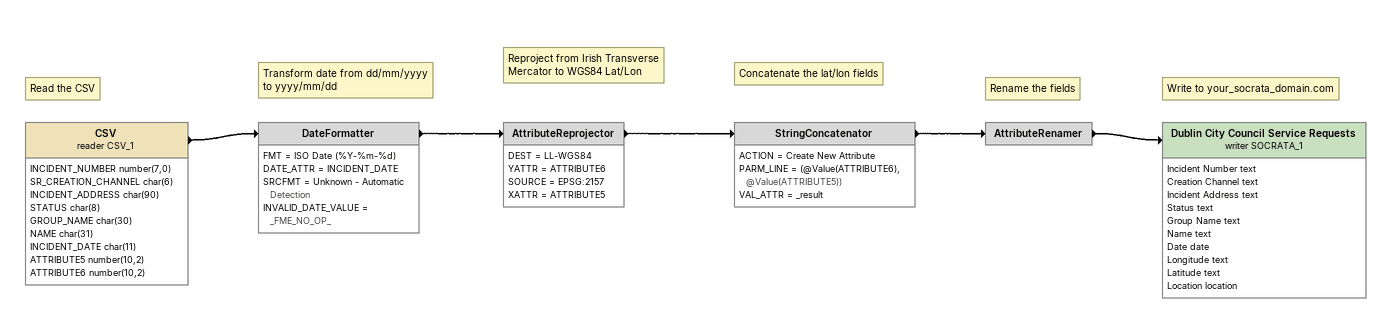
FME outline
Note: Read the CSV
CSV (reader CSV_1)
    attributes: INCIDENT_NUMBER number(7,0), SR_CREATION_CHANNEL char(6), INCIDENT_ADDRESS char(90), STATUS char(8), GROUP_NAME char(30), NAME char(31), INCIDENT_DATE char(11), ATTRIBUTE5 number(10,2), ATTRIBUTE6 number(10,2)
    -> DateFormatter
Note: Transform date from dd/mm/yyyy to yyyy/mm/dd
DateFormatter
    FMT = ISO Date (%Y-%m-%d)
    DATE_ATTR = INCIDENT_DATE
    SRCFMT = Unknown - Automatic Detection
    INVALID_DATE_VALUE = _FME_NO_OP_
    -> AttributeReprojector
Note: Reproject from Irish Transverse Mercator to WGS84 Lat/Lon
AttributeReprojector
    DEST = LL-WGS84
    YATTR = ATTRIBUTE6
    SOURCE = EPSG:2157
    XATTR = ATTRIBUTE5
    -> StringConcatenator
Note: Concatenate the lat/lon fields
StringConcatenator
    ACTION = Create New Attribute
    PARM_LINE = (@Value(ATTRIBUTE6), @Value(ATTRIBUTE5))
    VAL_ATTR = _result
    -> AttributeRenamer
Note: Rename the fields
AttributeRenamer
    -> Dublin City Council Service Requests (writer SOCRATA_1)
Note: Write to your_socrata_domain.com
Dublin City Council Service Requests (writer SOCRATA_1)
    attributes: Incident Number text, Creation Channel text, Incident Address text, Status text, Group Name text, Name text, Date date, Longitude text, Latitude text, Location location
